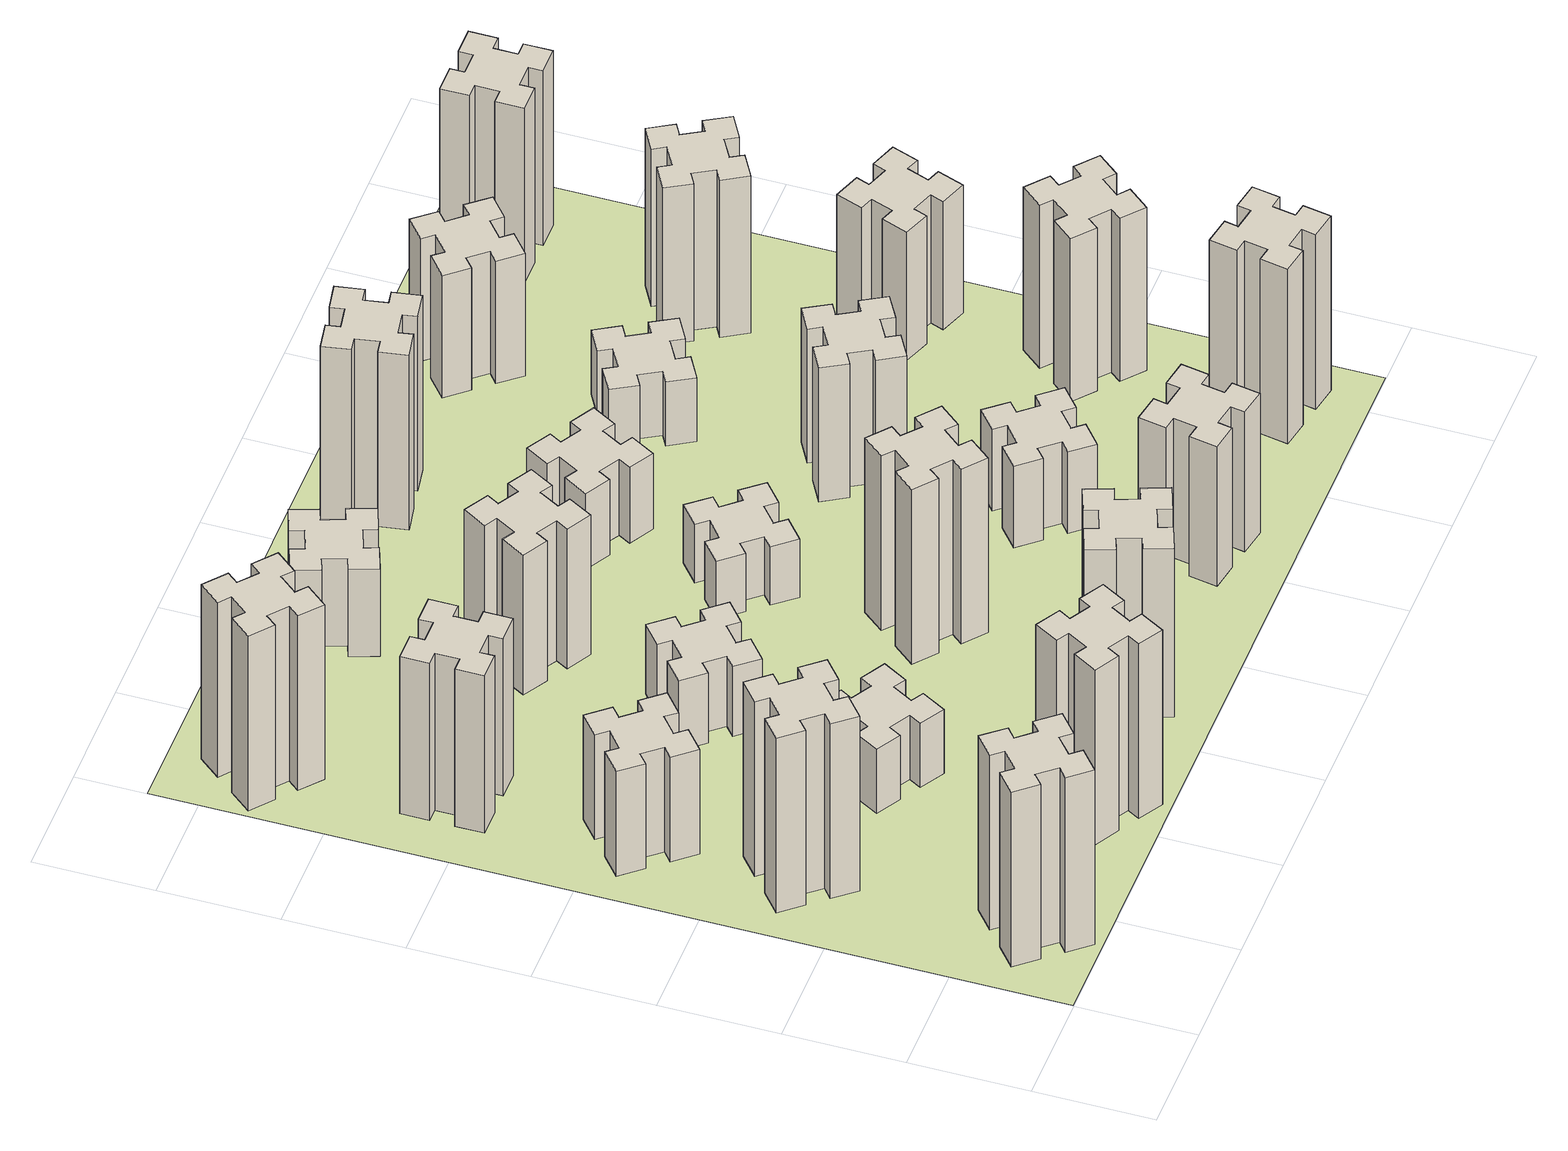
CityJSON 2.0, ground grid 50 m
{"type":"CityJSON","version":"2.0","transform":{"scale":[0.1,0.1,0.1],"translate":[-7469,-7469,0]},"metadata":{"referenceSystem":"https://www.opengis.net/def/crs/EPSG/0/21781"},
"CityObjects":{
"building1":{"type":"Building","attributes":{"class":"1000","function":"1000","usage":"1000","yearOfConstruction":2016,"roofType":"1000","measuredHeight":90,"storeysAboveGround":30,"storeysBelowGround":0},"geometry":[{"type":"Solid","lod":"1","boundaries":[[[[0,1,2,3,4,5,6,7,8,9,10,11,12,13,14,15,16,17,18,19]],[[17,16,20,21]],[[16,15,22,20]],[[15,14,23,22]],[[14,13,24,23]],[[13,12,25,24]],[[12,11,26,25]],[[11,10,27,26]],[[10,9,28,27]],[[9,8,29,28]],[[8,7,30,29]],[[7,6,31,30]],[[6,5,32,31]],[[5,4,33,32]],[[4,3,34,33]],[[3,2,35,34]],[[2,1,36,35]],[[1,0,37,36]],[[0,19,38,37]],[[19,18,39,38]],[[18,17,21,39]],[[24,25,26,27,28,29,30,31,32,33,34,35,36,37,38,39,21,20,22,23]]]]}]},
"building2":{"type":"Building","attributes":{"class":"1000","function":"1000","usage":"1000","yearOfConstruction":2016,"roofType":"1000","measuredHeight":90,"storeysAboveGround":30,"storeysBelowGround":0},"geometry":[{"type":"Solid","lod":"1","boundaries":[[[[40,41,42,43,44,45,46,47,48,49,50,51,52,53,54,55,56,57,58,59]],[[57,56,60,61]],[[56,55,62,60]],[[55,54,63,62]],[[54,53,64,63]],[[53,52,65,64]],[[52,51,66,65]],[[51,50,67,66]],[[50,49,68,67]],[[49,48,69,68]],[[48,47,70,69]],[[47,46,71,70]],[[46,45,72,71]],[[45,44,73,72]],[[44,43,74,73]],[[43,42,75,74]],[[42,41,76,75]],[[41,40,77,76]],[[40,59,78,77]],[[59,58,79,78]],[[58,57,61,79]],[[64,65,66,67,68,69,70,71,72,73,74,75,76,77,78,79,61,60,62,63]]]]}]},
"building3":{"type":"Building","attributes":{"class":"1000","function":"1000","usage":"1000","yearOfConstruction":2016,"roofType":"1000","measuredHeight":54,"storeysAboveGround":30,"storeysBelowGround":0},"geometry":[{"type":"Solid","lod":"1","boundaries":[[[[80,81,82,83,84,85,86,87,88,89,90,91,92,93,94,95,96,97,98,99]],[[97,96,100,101]],[[96,95,102,100]],[[95,94,103,102]],[[94,93,104,103]],[[93,92,105,104]],[[92,91,106,105]],[[91,90,107,106]],[[90,89,108,107]],[[89,88,109,108]],[[88,87,110,109]],[[87,86,111,110]],[[86,85,112,111]],[[85,84,113,112]],[[84,83,114,113]],[[83,82,115,114]],[[82,81,116,115]],[[81,80,117,116]],[[80,99,118,117]],[[99,98,119,118]],[[98,97,101,119]],[[104,105,106,107,108,109,110,111,112,113,114,115,116,117,118,119,101,100,102,103]]]]}]},
"building4":{"type":"Building","attributes":{"class":"1000","function":"1000","usage":"1000","yearOfConstruction":2016,"roofType":"1000","measuredHeight":81,"storeysAboveGround":30,"storeysBelowGround":0},"geometry":[{"type":"Solid","lod":"1","boundaries":[[[[120,121,122,123,124,125,126,127,128,129,130,131,132,133,134,135,136,137,138,139]],[[137,136,140,141]],[[136,135,142,140]],[[135,134,143,142]],[[134,133,144,143]],[[133,132,145,144]],[[132,131,146,145]],[[131,130,147,146]],[[130,129,148,147]],[[129,128,149,148]],[[128,127,150,149]],[[127,126,151,150]],[[126,125,152,151]],[[125,124,153,152]],[[124,123,154,153]],[[123,122,155,154]],[[122,121,156,155]],[[121,120,157,156]],[[120,139,158,157]],[[139,138,159,158]],[[138,137,141,159]],[[144,145,146,147,148,149,150,151,152,153,154,155,156,157,158,159,141,140,142,143]]]]}]},
"building5":{"type":"Building","attributes":{"class":"1000","function":"1000","usage":"1000","yearOfConstruction":2016,"roofType":"1000","measuredHeight":90,"storeysAboveGround":30,"storeysBelowGround":0},"geometry":[{"type":"Solid","lod":"1","boundaries":[[[[160,161,162,163,164,165,166,167,168,169,170,171,172,173,174,175,176,177,178,179]],[[177,176,180,181]],[[176,175,182,180]],[[175,174,183,182]],[[174,173,184,183]],[[173,172,185,184]],[[172,171,186,185]],[[171,170,187,186]],[[170,169,188,187]],[[169,168,189,188]],[[168,167,190,189]],[[167,166,191,190]],[[166,165,192,191]],[[165,164,193,192]],[[164,163,194,193]],[[163,162,195,194]],[[162,161,196,195]],[[161,160,197,196]],[[160,179,198,197]],[[179,178,199,198]],[[178,177,181,199]],[[184,185,186,187,188,189,190,191,192,193,194,195,196,197,198,199,181,180,182,183]]]]}]},
"building6":{"type":"Building","attributes":{"class":"1000","function":"1000","usage":"1000","yearOfConstruction":2016,"roofType":"1000","measuredHeight":90,"storeysAboveGround":30,"storeysBelowGround":0},"geometry":[{"type":"Solid","lod":"1","boundaries":[[[[200,201,202,203,204,205,206,207,208,209,210,211,212,213,214,215,216,217,218,219]],[[217,216,220,221]],[[216,215,222,220]],[[215,214,223,222]],[[214,213,224,223]],[[213,212,225,224]],[[212,211,226,225]],[[211,210,227,226]],[[210,209,228,227]],[[209,208,229,228]],[[208,207,230,229]],[[207,206,231,230]],[[206,205,232,231]],[[205,204,233,232]],[[204,203,234,233]],[[203,202,235,234]],[[202,201,236,235]],[[201,200,237,236]],[[200,219,238,237]],[[219,218,239,238]],[[218,217,221,239]],[[224,225,226,227,228,229,230,231,232,233,234,235,236,237,238,239,221,220,222,223]]]]}]},
"building7":{"type":"Building","attributes":{"class":"1000","function":"1000","usage":"1000","yearOfConstruction":2016,"roofType":"1000","measuredHeight":33,"storeysAboveGround":30,"storeysBelowGround":0},"geometry":[{"type":"Solid","lod":"1","boundaries":[[[[240,241,242,243,244,245,246,247,248,249,250,251,252,253,254,255,256,257,258,259]],[[257,256,260,261]],[[256,255,262,260]],[[255,254,263,262]],[[254,253,264,263]],[[253,252,265,264]],[[252,251,266,265]],[[251,250,267,266]],[[250,249,268,267]],[[249,248,269,268]],[[248,247,270,269]],[[247,246,271,270]],[[246,245,272,271]],[[245,244,273,272]],[[244,243,274,273]],[[243,242,275,274]],[[242,241,276,275]],[[241,240,277,276]],[[240,259,278,277]],[[259,258,279,278]],[[258,257,261,279]],[[264,265,266,267,268,269,270,271,272,273,274,275,276,277,278,279,261,260,262,263]]]]}]},
"building8":{"type":"Building","attributes":{"class":"1000","function":"1000","usage":"1000","yearOfConstruction":2016,"roofType":"1000","measuredHeight":36,"storeysAboveGround":30,"storeysBelowGround":0},"geometry":[{"type":"Solid","lod":"1","boundaries":[[[[280,281,282,283,284,285,286,287,288,289,290,291,292,293,294,295,296,297,298,299]],[[297,296,300,301]],[[296,295,302,300]],[[295,294,303,302]],[[294,293,304,303]],[[293,292,305,304]],[[292,291,306,305]],[[291,290,307,306]],[[290,289,308,307]],[[289,288,309,308]],[[288,287,310,309]],[[287,286,311,310]],[[286,285,312,311]],[[285,284,313,312]],[[284,283,314,313]],[[283,282,315,314]],[[282,281,316,315]],[[281,280,317,316]],[[280,299,318,317]],[[299,298,319,318]],[[298,297,301,319]],[[304,305,306,307,308,309,310,311,312,313,314,315,316,317,318,319,301,300,302,303]]]]}]},
"building9":{"type":"Building","attributes":{"class":"1000","function":"1000","usage":"1000","yearOfConstruction":2016,"roofType":"1000","measuredHeight":87,"storeysAboveGround":30,"storeysBelowGround":0},"geometry":[{"type":"Solid","lod":"1","boundaries":[[[[320,321,322,323,324,325,326,327,328,329,330,331,332,333,334,335,336,337,338,339]],[[337,336,340,341]],[[336,335,342,340]],[[335,334,343,342]],[[334,333,344,343]],[[333,332,345,344]],[[332,331,346,345]],[[331,330,347,346]],[[330,329,348,347]],[[329,328,349,348]],[[328,327,350,349]],[[327,326,351,350]],[[326,325,352,351]],[[325,324,353,352]],[[324,323,354,353]],[[323,322,355,354]],[[322,321,356,355]],[[321,320,357,356]],[[320,339,358,357]],[[339,338,359,358]],[[338,337,341,359]],[[344,345,346,347,348,349,350,351,352,353,354,355,356,357,358,359,341,340,342,343]]]]}]},
"building10":{"type":"Building","attributes":{"class":"1000","function":"1000","usage":"1000","yearOfConstruction":2016,"roofType":"1000","measuredHeight":72,"storeysAboveGround":30,"storeysBelowGround":0},"geometry":[{"type":"Solid","lod":"1","boundaries":[[[[360,361,362,363,364,365,366,367,368,369,370,371,372,373,374,375,376,377,378,379]],[[377,376,380,381]],[[376,375,382,380]],[[375,374,383,382]],[[374,373,384,383]],[[373,372,385,384]],[[372,371,386,385]],[[371,370,387,386]],[[370,369,388,387]],[[369,368,389,388]],[[368,367,390,389]],[[367,366,391,390]],[[366,365,392,391]],[[365,364,393,392]],[[364,363,394,393]],[[363,362,395,394]],[[362,361,396,395]],[[361,360,397,396]],[[360,379,398,397]],[[379,378,399,398]],[[378,377,381,399]],[[384,385,386,387,388,389,390,391,392,393,394,395,396,397,398,399,381,380,382,383]]]]}]},
"building11":{"type":"Building","attributes":{"class":"1000","function":"1000","usage":"1000","yearOfConstruction":2016,"roofType":"1000","measuredHeight":45,"storeysAboveGround":30,"storeysBelowGround":0},"geometry":[{"type":"Solid","lod":"1","boundaries":[[[[400,401,402,403,404,405,406,407,408,409,410,411,412,413,414,415,416,417,418,419]],[[417,416,420,421]],[[416,415,422,420]],[[415,414,423,422]],[[414,413,424,423]],[[413,412,425,424]],[[412,411,426,425]],[[411,410,427,426]],[[410,409,428,427]],[[409,408,429,428]],[[408,407,430,429]],[[407,406,431,430]],[[406,405,432,431]],[[405,404,433,432]],[[404,403,434,433]],[[403,402,435,434]],[[402,401,436,435]],[[401,400,437,436]],[[400,419,438,437]],[[419,418,439,438]],[[418,417,421,439]],[[424,425,426,427,428,429,430,431,432,433,434,435,436,437,438,439,421,420,422,423]]]]}]},
"building12":{"type":"Building","attributes":{"class":"1000","function":"1000","usage":"1000","yearOfConstruction":2016,"roofType":"1000","measuredHeight":90,"storeysAboveGround":30,"storeysBelowGround":0},"geometry":[{"type":"Solid","lod":"1","boundaries":[[[[440,441,442,443,444,445,446,447,448,449,450,451,452,453,454,455,456,457,458,459]],[[457,456,460,461]],[[456,455,462,460]],[[455,454,463,462]],[[454,453,464,463]],[[453,452,465,464]],[[452,451,466,465]],[[451,450,467,466]],[[450,449,468,467]],[[449,448,469,468]],[[448,447,470,469]],[[447,446,471,470]],[[446,445,472,471]],[[445,444,473,472]],[[444,443,474,473]],[[443,442,475,474]],[[442,441,476,475]],[[441,440,477,476]],[[440,459,478,477]],[[459,458,479,478]],[[458,457,461,479]],[[464,465,466,467,468,469,470,471,472,473,474,475,476,477,478,479,461,460,462,463]]]]}]},
"building13":{"type":"Building","attributes":{"class":"1000","function":"1000","usage":"1000","yearOfConstruction":2016,"roofType":"1000","measuredHeight":30,"storeysAboveGround":30,"storeysBelowGround":0},"geometry":[{"type":"Solid","lod":"1","boundaries":[[[[480,481,482,483,484,485,486,487,488,489,490,491,492,493,494,495,496,497,498,499]],[[497,496,500,501]],[[496,495,502,500]],[[495,494,503,502]],[[494,493,504,503]],[[493,492,505,504]],[[492,491,506,505]],[[491,490,507,506]],[[490,489,508,507]],[[489,488,509,508]],[[488,487,510,509]],[[487,486,511,510]],[[486,485,512,511]],[[485,484,513,512]],[[484,483,514,513]],[[483,482,515,514]],[[482,481,516,515]],[[481,480,517,516]],[[480,499,518,517]],[[499,498,519,518]],[[498,497,501,519]],[[504,505,506,507,508,509,510,511,512,513,514,515,516,517,518,519,501,500,502,503]]]]}]},
"building14":{"type":"Building","attributes":{"class":"1000","function":"1000","usage":"1000","yearOfConstruction":2016,"roofType":"1000","measuredHeight":72,"storeysAboveGround":30,"storeysBelowGround":0},"geometry":[{"type":"Solid","lod":"1","boundaries":[[[[520,521,522,523,524,525,526,527,528,529,530,531,532,533,534,535,536,537,538,539]],[[537,536,540,541]],[[536,535,542,540]],[[535,534,543,542]],[[534,533,544,543]],[[533,532,545,544]],[[532,531,546,545]],[[531,530,547,546]],[[530,529,548,547]],[[529,528,549,548]],[[528,527,550,549]],[[527,526,551,550]],[[526,525,552,551]],[[525,524,553,552]],[[524,523,554,553]],[[523,522,555,554]],[[522,521,556,555]],[[521,520,557,556]],[[520,539,558,557]],[[539,538,559,558]],[[538,537,541,559]],[[544,545,546,547,548,549,550,551,552,553,554,555,556,557,558,559,541,540,542,543]]]]}]},
"building15":{"type":"Building","attributes":{"class":"1000","function":"1000","usage":"1000","yearOfConstruction":2016,"roofType":"1000","measuredHeight":39,"storeysAboveGround":30,"storeysBelowGround":0},"geometry":[{"type":"Solid","lod":"1","boundaries":[[[[560,561,562,563,564,565,566,567,568,569,570,571,572,573,574,575,576,577,578,579]],[[577,576,580,581]],[[576,575,582,580]],[[575,574,583,582]],[[574,573,584,583]],[[573,572,585,584]],[[572,571,586,585]],[[571,570,587,586]],[[570,569,588,587]],[[569,568,589,588]],[[568,567,590,589]],[[567,566,591,590]],[[566,565,592,591]],[[565,564,593,592]],[[564,563,594,593]],[[563,562,595,594]],[[562,561,596,595]],[[561,560,597,596]],[[560,579,598,597]],[[579,578,599,598]],[[578,577,581,599]],[[584,585,586,587,588,589,590,591,592,593,594,595,596,597,598,599,581,580,582,583]]]]}]},
"building16":{"type":"Building","attributes":{"class":"1000","function":"1000","usage":"1000","yearOfConstruction":2016,"roofType":"1000","measuredHeight":90,"storeysAboveGround":30,"storeysBelowGround":0},"geometry":[{"type":"Solid","lod":"1","boundaries":[[[[600,601,602,603,604,605,606,607,608,609,610,611,612,613,614,615,616,617,618,619]],[[617,616,620,621]],[[616,615,622,620]],[[615,614,623,622]],[[614,613,624,623]],[[613,612,625,624]],[[612,611,626,625]],[[611,610,627,626]],[[610,609,628,627]],[[609,608,629,628]],[[608,607,630,629]],[[607,606,631,630]],[[606,605,632,631]],[[605,604,633,632]],[[604,603,634,633]],[[603,602,635,634]],[[602,601,636,635]],[[601,600,637,636]],[[600,619,638,637]],[[619,618,639,638]],[[618,617,621,639]],[[624,625,626,627,628,629,630,631,632,633,634,635,636,637,638,639,621,620,622,623]]]]}]},
"building17":{"type":"Building","attributes":{"class":"1000","function":"1000","usage":"1000","yearOfConstruction":2016,"roofType":"1000","measuredHeight":42,"storeysAboveGround":30,"storeysBelowGround":0},"geometry":[{"type":"Solid","lod":"1","boundaries":[[[[640,641,642,643,644,645,646,647,648,649,650,651,652,653,654,655,656,657,658,659]],[[657,656,660,661]],[[656,655,662,660]],[[655,654,663,662]],[[654,653,664,663]],[[653,652,665,664]],[[652,651,666,665]],[[651,650,667,666]],[[650,649,668,667]],[[649,648,669,668]],[[648,647,670,669]],[[647,646,671,670]],[[646,645,672,671]],[[645,644,673,672]],[[644,643,674,673]],[[643,642,675,674]],[[642,641,676,675]],[[641,640,677,676]],[[640,659,678,677]],[[659,658,679,678]],[[658,657,661,679]],[[664,665,666,667,668,669,670,671,672,673,674,675,676,677,678,679,661,660,662,663]]]]}]},
"building18":{"type":"Building","attributes":{"class":"1000","function":"1000","usage":"1000","yearOfConstruction":2016,"roofType":"1000","measuredHeight":69,"storeysAboveGround":30,"storeysBelowGround":0},"geometry":[{"type":"Solid","lod":"1","boundaries":[[[[680,681,682,683,684,685,686,687,688,689,690,691,692,693,694,695,696,697,698,699]],[[697,696,700,701]],[[696,695,702,700]],[[695,694,703,702]],[[694,693,704,703]],[[693,692,705,704]],[[692,691,706,705]],[[691,690,707,706]],[[690,689,708,707]],[[689,688,709,708]],[[688,687,710,709]],[[687,686,711,710]],[[686,685,712,711]],[[685,684,713,712]],[[684,683,714,713]],[[683,682,715,714]],[[682,681,716,715]],[[681,680,717,716]],[[680,699,718,717]],[[699,698,719,718]],[[698,697,701,719]],[[704,705,706,707,708,709,710,711,712,713,714,715,716,717,718,719,701,700,702,703]]]]}]},
"building19":{"type":"Building","attributes":{"class":"1000","function":"1000","usage":"1000","yearOfConstruction":2016,"roofType":"1000","measuredHeight":33,"storeysAboveGround":30,"storeysBelowGround":0},"geometry":[{"type":"Solid","lod":"1","boundaries":[[[[720,721,722,723,724,725,726,727,728,729,730,731,732,733,734,735,736,737,738,739]],[[737,736,740,741]],[[736,735,742,740]],[[735,734,743,742]],[[734,733,744,743]],[[733,732,745,744]],[[732,731,746,745]],[[731,730,747,746]],[[730,729,748,747]],[[729,728,749,748]],[[728,727,750,749]],[[727,726,751,750]],[[726,725,752,751]],[[725,724,753,752]],[[724,723,754,753]],[[723,722,755,754]],[[722,721,756,755]],[[721,720,757,756]],[[720,739,758,757]],[[739,738,759,758]],[[738,737,741,759]],[[744,745,746,747,748,749,750,751,752,753,754,755,756,757,758,759,741,740,742,743]]]]}]},
"building20":{"type":"Building","attributes":{"class":"1000","function":"1000","usage":"1000","yearOfConstruction":2016,"roofType":"1000","measuredHeight":90,"storeysAboveGround":30,"storeysBelowGround":0},"geometry":[{"type":"Solid","lod":"1","boundaries":[[[[760,761,762,763,764,765,766,767,768,769,770,771,772,773,774,775,776,777,778,779]],[[777,776,780,781]],[[776,775,782,780]],[[775,774,783,782]],[[774,773,784,783]],[[773,772,785,784]],[[772,771,786,785]],[[771,770,787,786]],[[770,769,788,787]],[[769,768,789,788]],[[768,767,790,789]],[[767,766,791,790]],[[766,765,792,791]],[[765,764,793,792]],[[764,763,794,793]],[[763,762,795,794]],[[762,761,796,795]],[[761,760,797,796]],[[760,779,798,797]],[[779,778,799,798]],[[778,777,781,799]],[[784,785,786,787,788,789,790,791,792,793,794,795,796,797,798,799,781,780,782,783]]]]}]},
"building21":{"type":"Building","attributes":{"class":"1000","function":"1000","usage":"1000","yearOfConstruction":2016,"roofType":"1000","measuredHeight":63,"storeysAboveGround":30,"storeysBelowGround":0},"geometry":[{"type":"Solid","lod":"1","boundaries":[[[[800,801,802,803,804,805,806,807,808,809,810,811,812,813,814,815,816,817,818,819]],[[817,816,820,821]],[[816,815,822,820]],[[815,814,823,822]],[[814,813,824,823]],[[813,812,825,824]],[[812,811,826,825]],[[811,810,827,826]],[[810,809,828,827]],[[809,808,829,828]],[[808,807,830,829]],[[807,806,831,830]],[[806,805,832,831]],[[805,804,833,832]],[[804,803,834,833]],[[803,802,835,834]],[[802,801,836,835]],[[801,800,837,836]],[[800,819,838,837]],[[819,818,839,838]],[[818,817,821,839]],[[824,825,826,827,828,829,830,831,832,833,834,835,836,837,838,839,821,820,822,823]]]]}]},
"building22":{"type":"Building","attributes":{"class":"1000","function":"1000","usage":"1000","yearOfConstruction":2016,"roofType":"1000","measuredHeight":84,"storeysAboveGround":30,"storeysBelowGround":0},"geometry":[{"type":"Solid","lod":"1","boundaries":[[[[840,841,842,843,844,845,846,847,848,849,850,851,852,853,854,855,856,857,858,859]],[[857,856,860,861]],[[856,855,862,860]],[[855,854,863,862]],[[854,853,864,863]],[[853,852,865,864]],[[852,851,866,865]],[[851,850,867,866]],[[850,849,868,867]],[[849,848,869,868]],[[848,847,870,869]],[[847,846,871,870]],[[846,845,872,871]],[[845,844,873,872]],[[844,843,874,873]],[[843,842,875,874]],[[842,841,876,875]],[[841,840,877,876]],[[840,859,878,877]],[[859,858,879,878]],[[858,857,861,879]],[[864,865,866,867,868,869,870,871,872,873,874,875,876,877,878,879,861,860,862,863]]]]}]},
"building23":{"type":"Building","attributes":{"class":"1000","function":"1000","usage":"1000","yearOfConstruction":2016,"roofType":"1000","measuredHeight":66,"storeysAboveGround":30,"storeysBelowGround":0},"geometry":[{"type":"Solid","lod":"1","boundaries":[[[[880,881,882,883,884,885,886,887,888,889,890,891,892,893,894,895,896,897,898,899]],[[897,896,900,901]],[[896,895,902,900]],[[895,894,903,902]],[[894,893,904,903]],[[893,892,905,904]],[[892,891,906,905]],[[891,890,907,906]],[[890,889,908,907]],[[889,888,909,908]],[[888,887,910,909]],[[887,886,911,910]],[[886,885,912,911]],[[885,884,913,912]],[[884,883,914,913]],[[883,882,915,914]],[[882,881,916,915]],[[881,880,917,916]],[[880,899,918,917]],[[899,898,919,918]],[[898,897,901,919]],[[904,905,906,907,908,909,910,911,912,913,914,915,916,917,918,919,901,900,902,903]]]]}]},
"building24":{"type":"Building","attributes":{"class":"1000","function":"1000","usage":"1000","yearOfConstruction":2016,"roofType":"1000","measuredHeight":81,"storeysAboveGround":30,"storeysBelowGround":0},"geometry":[{"type":"Solid","lod":"1","boundaries":[[[[920,921,922,923,924,925,926,927,928,929,930,931,932,933,934,935,936,937,938,939]],[[937,936,940,941]],[[936,935,942,940]],[[935,934,943,942]],[[934,933,944,943]],[[933,932,945,944]],[[932,931,946,945]],[[931,930,947,946]],[[930,929,948,947]],[[929,928,949,948]],[[928,927,950,949]],[[927,926,951,950]],[[926,925,952,951]],[[925,924,953,952]],[[924,923,954,953]],[[923,922,955,954]],[[922,921,956,955]],[[921,920,957,956]],[[920,939,958,957]],[[939,938,959,958]],[[938,937,941,959]],[[944,945,946,947,948,949,950,951,952,953,954,955,956,957,958,959,941,940,942,943]]]]}]},
"building25":{"type":"Building","attributes":{"class":"1000","function":"1000","usage":"1000","yearOfConstruction":2016,"roofType":"1000","measuredHeight":90,"storeysAboveGround":30,"storeysBelowGround":0},"geometry":[{"type":"Solid","lod":"1","boundaries":[[[[960,961,962,963,964,965,966,967,968,969,970,971,972,973,974,975,976,977,978,979]],[[977,976,980,981]],[[976,975,982,980]],[[975,974,983,982]],[[974,973,984,983]],[[973,972,985,984]],[[972,971,986,985]],[[971,970,987,986]],[[970,969,988,987]],[[969,968,989,988]],[[968,967,990,989]],[[967,966,991,990]],[[966,965,992,991]],[[965,964,993,992]],[[964,963,994,993]],[[963,962,995,994]],[[962,961,996,995]],[[961,960,997,996]],[[960,979,998,997]],[[979,978,999,998]],[[978,977,981,999]],[[984,985,986,987,988,989,990,991,992,993,994,995,996,997,998,999,981,980,982,983]]]]}]},
"landuse1":{"type":"LandUse","attributes":{"name":"plot1","function":"1010"},"geometry":[{"type":"MultiSurface","lod":"1","boundaries":[[[1000,1001,1002,1003]]]}]}
},
"vertices":[
[492,308,0],[427,384,0],[473,423,0],[396,515,0],[304,438,0],[343,392,0],[266,327,0],[228,373,0],[136,296,0],[213,204,0],[259,243,0],[323,166,0],[277,128,0],[354,36,0],[446,113,0],[408,159,0],[484,223,0],[523,177,0],[615,254,0],[538,346,0],[484,223,900],[523,177,900],[408,159,900],[446,113,900],[354,36,900],[277,128,900],[323,166,900],[259,243,900],[213,204,900],[136,296,900],[228,373,900],[266,327,900],[343,392,900],[304,438,900],[396,515,900],[473,423,900],[427,384,900],[492,308,900],[538,346,900],[615,254,900],
[492,1248,0],[427,1324,0],[473,1363,0],[396,1455,0],[304,1378,0],[343,1332,0],[266,1267,0],[228,1313,0],[136,1236,0],[213,1144,0],[259,1183,0],[323,1106,0],[277,1068,0],[354,976,0],[446,1053,0],[408,1099,0],[484,1163,0],[523,1117,0],[615,1194,0],[538,1286,0],[484,1163,900],[523,1117,900],[408,1099,900],[446,1053,900],[354,976,900],[277,1068,900],[323,1106,900],[259,1183,900],[213,1144,900],[136,1236,900],[228,1313,900],[266,1267,900],[343,1332,900],[304,1378,900],[396,1455,900],[473,1363,900],[427,1324,900],[492,1248,900],[538,1286,900],[615,1194,900],
[492,1888,0],[427,1964,0],[473,2003,0],[396,2095,0],[304,2018,0],[343,1972,0],[266,1907,0],[228,1953,0],[136,1876,0],[213,1784,0],[259,1823,0],[323,1746,0],[277,1708,0],[354,1616,0],[446,1693,0],[408,1739,0],[484,1803,0],[523,1757,0],[615,1834,0],[538,1926,0],[484,1803,540],[523,1757,540],[408,1739,540],[446,1693,540],[354,1616,540],[277,1708,540],[323,1746,540],[259,1823,540],[213,1784,540],[136,1876,540],[228,1953,540],[266,1907,540],[343,1972,540],[304,2018,540],[396,2095,540],[473,2003,540],[427,1964,540],[492,1888,540],[538,1926,540],[615,1834,540],
[485,2545,0],[485,2645,0],[545,2645,0],[545,2765,0],[425,2765,0],[425,2705,0],[325,2705,0],[325,2765,0],[205,2765,0],[205,2645,0],[265,2645,0],[265,2545,0],[205,2545,0],[205,2425,0],[325,2425,0],[325,2485,0],[425,2485,0],[425,2425,0],[545,2425,0],[545,2545,0],[425,2485,810],[425,2425,810],[325,2485,810],[325,2425,810],[205,2425,810],[205,2545,810],[265,2545,810],[265,2645,810],[205,2645,810],[205,2765,810],[325,2765,810],[325,2705,810],[425,2705,810],[425,2765,810],[545,2765,810],[545,2645,810],[485,2645,810],[485,2545,810],[545,2545,810],[545,2425,810],
[1214,346,0],[1127,396,0],[1157,448,0],[1053,508,0],[993,404,0],[1045,374,0],[995,287,0],[943,317,0],[883,213,0],[987,153,0],[1017,205,0],[1104,155,0],[1074,103,0],[1178,43,0],[1238,147,0],[1186,177,0],[1236,264,0],[1288,234,0],[1348,338,0],[1244,398,0],[1236,264,900],[1288,234,900],[1186,177,900],[1238,147,900],[1178,43,900],[1074,103,900],[1104,155,900],[1017,205,900],[987,153,900],[883,213,900],[943,317,900],[995,287,900],[1045,374,900],[993,404,900],[1053,508,900],[1157,448,900],[1127,396,900],[1214,346,900],[1244,398,900],[1348,338,900],
[384,3387,0],[308,3452,0],[346,3498,0],[254,3575,0],[177,3483,0],[223,3444,0],[159,3368,0],[113,3406,0],[36,3314,0],[128,3237,0],[166,3283,0],[243,3219,0],[204,3173,0],[296,3096,0],[373,3188,0],[327,3226,0],[392,3303,0],[438,3264,0],[515,3356,0],[423,3433,0],[392,3303,900],[438,3264,900],[327,3226,900],[373,3188,900],[296,3096,900],[204,3173,900],[243,3219,900],[166,3283,900],[128,3237,900],[36,3314,900],[113,3406,900],[159,3368,900],[223,3444,900],[177,3483,900],[254,3575,900],[346,3498,900],[308,3452,900],[384,3387,900],[423,3433,900],[515,3356,900],
[1086,1017,0],[1136,1104,0],[1188,1074,0],[1248,1178,0],[1144,1238,0],[1114,1186,0],[1027,1236,0],[1057,1288,0],[953,1348,0],[893,1244,0],[945,1214,0],[895,1127,0],[843,1157,0],[783,1053,0],[887,993,0],[917,1045,0],[1004,995,0],[974,943,0],[1078,883,0],[1138,987,0],[1004,995,330],[974,943,330],[917,1045,330],[887,993,330],[783,1053,330],[843,1157,330],[895,1127,330],[945,1214,330],[893,1244,330],[953,1348,330],[1057,1288,330],[1027,1236,330],[1114,1186,330],[1144,1238,330],[1248,1178,330],[1188,1074,330],[1136,1104,330],[1086,1017,330],[1138,987,330],[1078,883,330],
[1083,1972,0],[1006,1907,0],[968,1953,0],[876,1876,0],[953,1784,0],[999,1823,0],[1063,1746,0],[1017,1708,0],[1094,1616,0],[1186,1693,0],[1148,1739,0],[1224,1803,0],[1263,1757,0],[1355,1834,0],[1278,1926,0],[1232,1888,0],[1167,1964,0],[1213,2003,0],[1136,2095,0],[1044,2018,0],[1167,1964,360],[1213,2003,360],[1232,1888,360],[1278,1926,360],[1355,1834,360],[1263,1757,360],[1224,1803,360],[1148,1739,360],[1186,1693,360],[1094,1616,360],[1017,1708,360],[1063,1746,360],[999,1823,360],[953,1784,360],[876,1876,360],[968,1953,360],[1006,1907,360],[1083,1972,360],[1044,2018,360],[1136,2095,360],
[1746,255,0],[1840,289,0],[1860,233,0],[1973,274,0],[1932,387,0],[1876,366,0],[1842,460,0],[1898,480,0],[1857,593,0],[1744,552,0],[1765,496,0],[1671,462,0],[1650,518,0],[1537,477,0],[1579,364,0],[1635,385,0],[1669,291,0],[1613,270,0],[1654,157,0],[1767,199,0],[1669,291,870],[1613,270,870],[1635,385,870],[1579,364,870],[1537,477,870],[1650,518,870],[1671,462,870],[1765,496,870],[1744,552,870],[1857,593,870],[1898,480,870],[1842,460,870],[1876,366,870],[1932,387,870],[1973,274,870],[1860,233,870],[1840,289,870],[1746,255,870],[1767,199,870],[1654,157,870],
[1314,2666,0],[1227,2716,0],[1257,2768,0],[1153,2828,0],[1093,2724,0],[1145,2694,0],[1095,2607,0],[1043,2637,0],[983,2533,0],[1087,2473,0],[1117,2525,0],[1204,2475,0],[1174,2423,0],[1278,2363,0],[1338,2467,0],[1286,2497,0],[1336,2584,0],[1388,2554,0],[1448,2658,0],[1344,2718,0],[1336,2584,720],[1388,2554,720],[1286,2497,720],[1338,2467,720],[1278,2363,720],[1174,2423,720],[1204,2475,720],[1117,2525,720],[1087,2473,720],[983,2533,720],[1043,2637,720],[1095,2607,720],[1145,2694,720],[1093,2724,720],[1153,2828,720],[1257,2768,720],[1227,2716,720],[1314,2666,720],[1344,2718,720],[1448,2658,720],
[1125,3456,0],[1031,3422,0],[1010,3478,0],[897,3437,0],[939,3324,0],[995,3345,0],[1029,3251,0],[973,3230,0],[1014,3117,0],[1127,3159,0],[1106,3215,0],[1200,3249,0],[1220,3193,0],[1333,3234,0],[1292,3347,0],[1236,3326,0],[1202,3420,0],[1258,3440,0],[1217,3553,0],[1104,3512,0],[1202,3420,450],[1258,3440,450],[1236,3326,450],[1292,3347,450],[1333,3234,450],[1220,3193,450],[1200,3249,450],[1106,3215,450],[1127,3159,450],[1014,3117,450],[973,3230,450],[1029,3251,450],[995,3345,450],[939,3324,450],[897,3437,450],[1010,3478,450],[1031,3422,450],[1125,3456,450],[1104,3512,450],[1217,3553,450],
[1746,1163,0],[1823,1099,0],[1784,1053,0],[1876,976,0],[1953,1068,0],[1907,1106,0],[1972,1183,0],[2018,1144,0],[2095,1236,0],[2003,1313,0],[1964,1267,0],[1888,1332,0],[1926,1378,0],[1834,1455,0],[1757,1363,0],[1803,1324,0],[1739,1248,0],[1693,1286,0],[1616,1194,0],[1708,1117,0],[1739,1248,900],[1693,1286,900],[1803,1324,900],[1757,1363,900],[1834,1455,900],[1926,1378,900],[1888,1332,900],[1964,1267,900],[2003,1313,900],[2095,1236,900],[2018,1144,900],[1972,1183,900],[1907,1106,900],[1953,1068,900],[1876,976,900],[1784,1053,900],[1823,1099,900],[1746,1163,900],[1708,1117,900],[1616,1194,900],
[1972,1988,0],[1907,2064,0],[1953,2103,0],[1876,2195,0],[1784,2118,0],[1823,2072,0],[1746,2007,0],[1708,2053,0],[1616,1976,0],[1693,1884,0],[1739,1923,0],[1803,1846,0],[1757,1808,0],[1834,1716,0],[1926,1793,0],[1888,1839,0],[1964,1903,0],[2003,1857,0],[2095,1934,0],[2018,2026,0],[1964,1903,300],[2003,1857,300],[1888,1839,300],[1926,1793,300],[1834,1716,300],[1757,1808,300],[1803,1846,300],[1739,1923,300],[1693,1884,300],[1616,1976,300],[1708,2053,300],[1746,2007,300],[1823,2072,300],[1784,2118,300],[1876,2195,300],[1953,2103,300],[1907,2064,300],[1972,1988,300],[2018,2026,300],[2095,1934,300],
[2496,444,0],[2478,345,0],[2419,356,0],[2398,237,0],[2517,217,0],[2527,276,0],[2625,258,0],[2615,199,0],[2733,178,0],[2754,297,0],[2695,307,0],[2712,405,0],[2771,395,0],[2792,513,0],[2674,534,0],[2664,475,0],[2565,492,0],[2576,551,0],[2457,572,0],[2437,454,0],[2565,492,720],[2576,551,720],[2664,475,720],[2674,534,720],[2792,513,720],[2771,395,720],[2712,405,720],[2695,307,720],[2754,297,720],[2733,178,720],[2615,199,720],[2625,258,720],[2527,276,720],[2517,217,720],[2398,237,720],[2419,356,720],[2478,345,720],[2496,444,720],[2437,454,720],[2457,572,720],
[2026,2497,0],[2076,2584,0],[2128,2554,0],[2188,2658,0],[2084,2718,0],[2054,2666,0],[1967,2716,0],[1997,2768,0],[1893,2828,0],[1833,2724,0],[1885,2694,0],[1835,2607,0],[1783,2637,0],[1723,2533,0],[1827,2473,0],[1857,2525,0],[1944,2475,0],[1914,2423,0],[2018,2363,0],[2078,2467,0],[1944,2475,390],[1914,2423,390],[1857,2525,390],[1827,2473,390],[1723,2533,390],[1783,2637,390],[1835,2607,390],[1885,2694,390],[1833,2724,390],[1893,2828,390],[1997,2768,390],[1967,2716,390],[2054,2666,390],[2084,2718,390],[2188,2658,390],[2128,2554,390],[2076,2584,390],[2026,2497,390],[2078,2467,390],[2018,2363,390],
[1972,3405,0],[1955,3504,0],[2014,3514,0],[1993,3632,0],[1875,3611,0],[1885,3552,0],[1787,3535,0],[1777,3594,0],[1658,3573,0],[1679,3455,0],[1738,3465,0],[1756,3367,0],[1697,3357,0],[1717,3238,0],[1836,3259,0],[1825,3318,0],[1924,3336,0],[1934,3277,0],[2052,3297,0],[2031,3416,0],[1924,3336,900],[1934,3277,900],[1825,3318,900],[1836,3259,900],[1717,3238,900],[1697,3357,900],[1756,3367,900],[1738,3465,900],[1679,3455,900],[1658,3573,900],[1777,3594,900],[1787,3535,900],[1885,3552,900],[1875,3611,900],[1993,3632,900],[2014,3514,900],[1955,3504,900],[1972,3405,900],[2031,3416,900],[2052,3297,900],
[2563,1132,0],[2486,1067,0],[2448,1113,0],[2356,1036,0],[2433,944,0],[2479,983,0],[2543,906,0],[2497,868,0],[2574,776,0],[2666,853,0],[2628,899,0],[2704,963,0],[2743,917,0],[2835,994,0],[2758,1086,0],[2712,1048,0],[2647,1124,0],[2693,1163,0],[2616,1255,0],[2524,1178,0],[2647,1124,420],[2693,1163,420],[2712,1048,420],[2758,1086,420],[2835,994,420],[2743,917,420],[2704,963,420],[2628,899,420],[2666,853,420],[2574,776,420],[2497,868,420],[2543,906,420],[2479,983,420],[2433,944,420],[2356,1036,420],[2448,1113,420],[2486,1067,420],[2563,1132,420],[2524,1178,420],[2616,1255,420],
[2716,1767,0],[2666,1854,0],[2718,1884,0],[2658,1988,0],[2554,1928,0],[2584,1876,0],[2497,1826,0],[2467,1878,0],[2363,1818,0],[2423,1714,0],[2475,1744,0],[2525,1657,0],[2473,1627,0],[2533,1523,0],[2637,1583,0],[2607,1635,0],[2694,1685,0],[2724,1633,0],[2828,1693,0],[2768,1797,0],[2694,1685,690],[2724,1633,690],[2607,1635,690],[2637,1583,690],[2533,1523,690],[2473,1627,690],[2525,1657,690],[2475,1744,690],[2423,1714,690],[2363,1818,690],[2467,1878,690],[2497,1826,690],[2584,1876,690],[2554,1928,690],[2658,1988,690],[2718,1884,690],[2666,1854,690],[2716,1767,690],[2768,1797,690],[2828,1693,690],
[2475,2584,0],[2525,2497,0],[2473,2467,0],[2533,2363,0],[2637,2423,0],[2607,2475,0],[2694,2525,0],[2724,2473,0],[2828,2533,0],[2768,2637,0],[2716,2607,0],[2666,2694,0],[2718,2724,0],[2658,2828,0],[2554,2768,0],[2584,2716,0],[2497,2666,0],[2467,2718,0],[2363,2658,0],[2423,2554,0],[2497,2666,330],[2467,2718,330],[2584,2716,330],[2554,2768,330],[2658,2828,330],[2718,2724,330],[2666,2694,330],[2716,2607,330],[2768,2637,330],[2828,2533,330],[2724,2473,330],[2694,2525,330],[2607,2475,330],[2637,2423,330],[2533,2363,330],[2473,2467,330],[2525,2497,330],[2475,2584,330],[2423,2554,330],[2363,2658,330],
[3504,475,0],[3405,492,0],[3416,551,0],[3297,572,0],[3277,454,0],[3336,444,0],[3318,345,0],[3259,356,0],[3238,237,0],[3357,217,0],[3367,276,0],[3465,258,0],[3455,199,0],[3573,178,0],[3594,297,0],[3535,307,0],[3552,405,0],[3611,395,0],[3632,513,0],[3514,534,0],[3552,405,900],[3611,395,900],[3535,307,900],[3594,297,900],[3573,178,900],[3455,199,900],[3465,258,900],[3367,276,900],[3357,217,900],[3238,237,900],[3259,356,900],[3318,345,900],[3336,444,900],[3277,454,900],[3297,572,900],[3416,551,900],[3405,492,900],[3504,475,900],[3514,534,900],[3632,513,900],
[2812,3368,0],[2747,3444,0],[2793,3483,0],[2716,3575,0],[2624,3498,0],[2663,3452,0],[2586,3387,0],[2548,3433,0],[2456,3356,0],[2533,3264,0],[2579,3303,0],[2643,3226,0],[2597,3188,0],[2674,3096,0],[2766,3173,0],[2728,3219,0],[2804,3283,0],[2843,3237,0],[2935,3314,0],[2858,3406,0],[2804,3283,630],[2843,3237,630],[2728,3219,630],[2766,3173,630],[2674,3096,630],[2597,3188,630],[2643,3226,630],[2579,3303,630],[2533,3264,630],[2456,3356,630],[2548,3433,630],[2586,3387,630],[2663,3452,630],[2624,3498,630],[2716,3575,630],[2793,3483,630],[2747,3444,630],[2812,3368,630],[2858,3406,630],[2935,3314,630],
[3487,1006,0],[3552,1083,0],[3598,1044,0],[3675,1136,0],[3583,1213,0],[3544,1167,0],[3468,1232,0],[3506,1278,0],[3414,1355,0],[3337,1263,0],[3383,1224,0],[3319,1148,0],[3273,1186,0],[3196,1094,0],[3288,1017,0],[3326,1063,0],[3403,999,0],[3364,953,0],[3456,876,0],[3533,968,0],[3403,999,840],[3364,953,840],[3326,1063,840],[3288,1017,840],[3196,1094,840],[3273,1186,840],[3319,1148,840],[3383,1224,840],[3337,1263,840],[3414,1355,840],[3506,1278,840],[3468,1232,840],[3544,1167,840],[3583,1213,840],[3675,1136,840],[3598,1044,840],[3552,1083,840],[3487,1006,840],[3533,968,840],[3456,876,840],
[3520,1942,0],[3426,1976,0],[3447,2032,0],[3334,2073,0],[3293,1960,0],[3349,1940,0],[3315,1846,0],[3259,1867,0],[3217,1754,0],[3330,1713,0],[3351,1769,0],[3445,1735,0],[3424,1679,0],[3537,1637,0],[3578,1750,0],[3522,1771,0],[3556,1865,0],[3612,1844,0],[3653,1957,0],[3540,1998,0],[3556,1865,660],[3612,1844,660],[3522,1771,660],[3578,1750,660],[3537,1637,660],[3424,1679,660],[3445,1735,660],[3351,1769,660],[3330,1713,660],[3217,1754,660],[3259,1867,660],[3315,1846,660],[3349,1940,660],[3293,1960,660],[3334,2073,660],[3447,2032,660],[3426,1976,660],[3520,1942,660],[3540,1998,660],[3653,1957,660],
[3247,2475,0],[3334,2525,0],[3364,2473,0],[3468,2533,0],[3408,2637,0],[3356,2607,0],[3306,2694,0],[3358,2724,0],[3298,2828,0],[3194,2768,0],[3224,2716,0],[3137,2666,0],[3107,2718,0],[3003,2658,0],[3063,2554,0],[3115,2584,0],[3165,2497,0],[3113,2467,0],[3173,2363,0],[3277,2423,0],[3165,2497,810],[3113,2467,810],[3115,2584,810],[3063,2554,810],[3003,2658,810],[3107,2718,810],[3137,2666,810],[3224,2716,810],[3194,2768,810],[3298,2828,810],[3358,2724,810],[3306,2694,810],[3356,2607,810],[3408,2637,810],[3468,2533,810],[3364,2473,810],[3334,2525,810],[3247,2475,810],[3277,2423,810],[3173,2363,810],
[3285,3325,0],[3385,3325,0],[3385,3265,0],[3505,3265,0],[3505,3385,0],[3445,3385,0],[3445,3485,0],[3505,3485,0],[3505,3605,0],[3385,3605,0],[3385,3545,0],[3285,3545,0],[3285,3605,0],[3165,3605,0],[3165,3485,0],[3225,3485,0],[3225,3385,0],[3165,3385,0],[3165,3265,0],[3285,3265,0],[3225,3385,900],[3165,3385,900],[3225,3485,900],[3165,3485,900],[3165,3605,900],[3285,3605,900],[3285,3545,900],[3385,3545,900],[3385,3605,900],[3505,3605,900],[3505,3485,900],[3445,3485,900],[3445,3385,900],[3505,3385,900],[3505,3265,900],[3385,3265,900],[3385,3325,900],[3285,3325,900],[3285,3265,900],[3165,3265,900],
[5,3705,0],[3705,3705,0],[3705,5,0],[5,5,0]
]}
